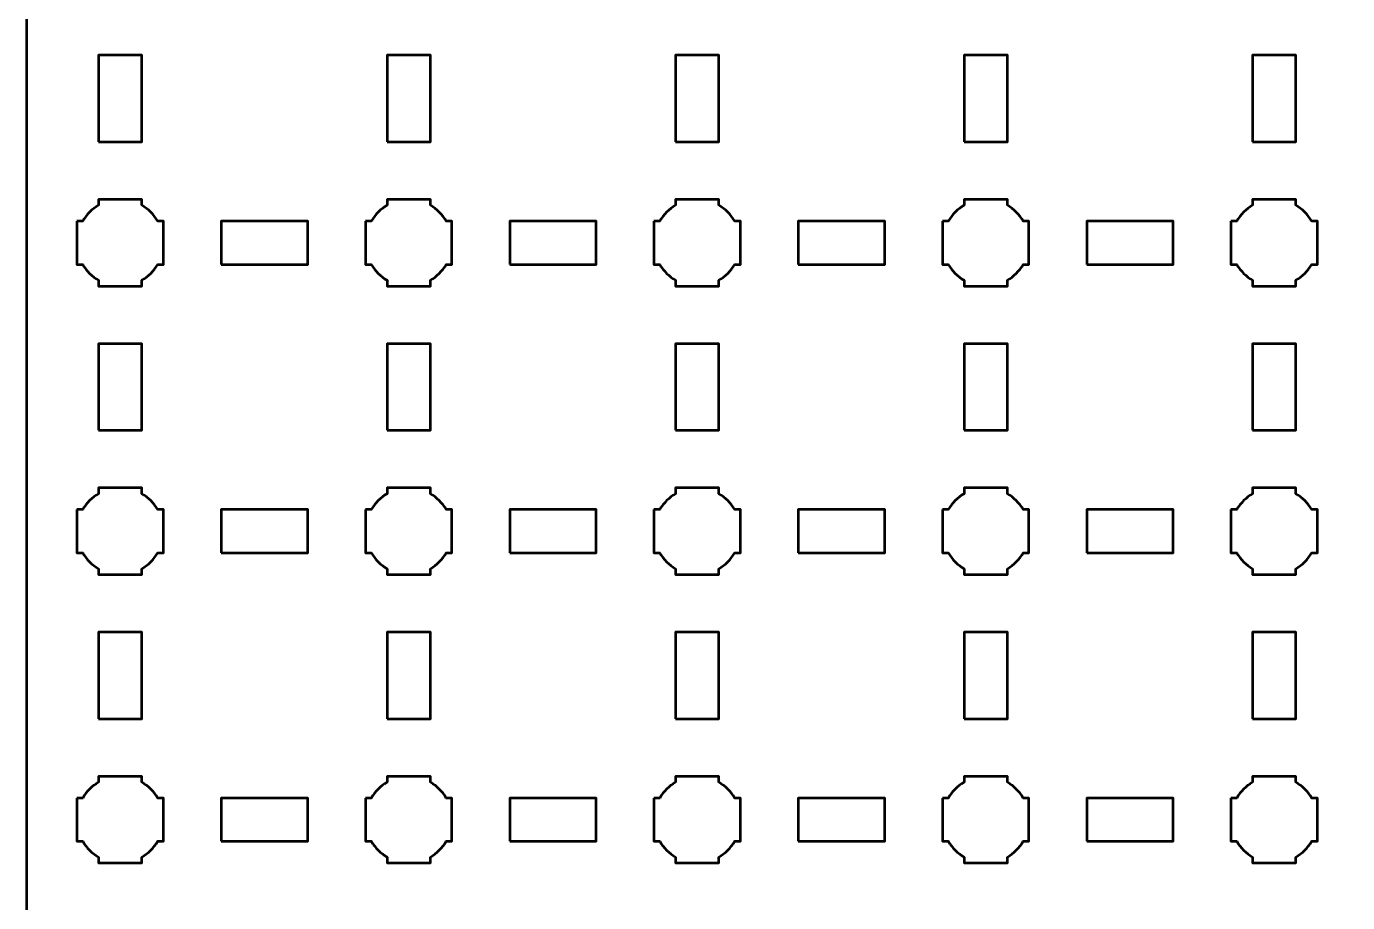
# Model space of a CAD drawing. Header units: centimetres. Extents: x -30.1 to 9.2, y -39.5 to 9.8.
# Drawn here: x -30.15 to -20.99, y -33.42 to -27.35 of the extents above; entities that cross this region are included whole.
import ezdxf

# ---------------------------------------------------------------- set-up
doc = ezdxf.new("R2010")
doc.units = ezdxf.units.CM
doc.header["$MEASUREMENT"] = 0
doc.layers.add('Layer 1', color=7, linetype='Continuous')

msp = doc.modelspace()

# ---------------------------------------------------------------- linework, layer by layer
at = {"layer": 'Layer 1', "lineweight": 53}
for points in [[(-29.65, -28.15), (-29.35, -28.15), (-29.35, -27.55), (-29.65, -27.55), (-29.65, -28.15)], [(-27.65, -28.15), (-27.35, -28.15), (-27.35, -27.55), (-27.65, -27.55), (-27.65, -28.15)], [(-25.65, -28.15), (-25.35, -28.15), (-25.35, -27.55), (-25.65, -27.55), (-25.65, -28.15)], [(-23.65, -28.15), (-23.35, -28.15), (-23.35, -27.55), (-23.65, -27.55), (-23.65, -28.15)], [(-21.65, -28.15), (-21.35, -28.15), (-21.35, -27.55), (-21.65, -27.55), (-21.65, -28.15)], [(-28.8, -29), (-28.2, -29), (-28.2, -28.7), (-28.8, -28.7), (-28.8, -29)], [(-26.8, -29), (-26.2, -29), (-26.2, -28.7), (-26.8, -28.7), (-26.8, -29)], [(-24.8, -29), (-24.2, -29), (-24.2, -28.7), (-24.8, -28.7), (-24.8, -29)], [(-22.8, -29), (-22.2, -29), (-22.2, -28.7), (-22.8, -28.7), (-22.8, -29)], [(-29.65, -30.15), (-29.35, -30.15), (-29.35, -29.55), (-29.65, -29.55), (-29.65, -30.15)], [(-27.65, -30.15), (-27.35, -30.15), (-27.35, -29.55), (-27.65, -29.55), (-27.65, -30.15)], [(-25.65, -30.15), (-25.35, -30.15), (-25.35, -29.55), (-25.65, -29.55), (-25.65, -30.15)], [(-23.65, -30.15), (-23.35, -30.15), (-23.35, -29.55), (-23.65, -29.55), (-23.65, -30.15)], [(-21.65, -30.15), (-21.35, -30.15), (-21.35, -29.55), (-21.65, -29.55), (-21.65, -30.15)], [(-28.8, -31), (-28.2, -31), (-28.2, -30.7), (-28.8, -30.7), (-28.8, -31)], [(-26.8, -31), (-26.2, -31), (-26.2, -30.7), (-26.8, -30.7), (-26.8, -31)], [(-24.8, -31), (-24.2, -31), (-24.2, -30.7), (-24.8, -30.7), (-24.8, -31)], [(-22.8, -31), (-22.2, -31), (-22.2, -30.7), (-22.8, -30.7), (-22.8, -31)], [(-29.65, -32.15), (-29.35, -32.15), (-29.35, -31.55), (-29.65, -31.55), (-29.65, -32.15)], [(-27.65, -32.15), (-27.35, -32.15), (-27.35, -31.55), (-27.65, -31.55), (-27.65, -32.15)], [(-25.65, -32.15), (-25.35, -32.15), (-25.35, -31.55), (-25.65, -31.55), (-25.65, -32.15)], [(-23.65, -32.15), (-23.35, -32.15), (-23.35, -31.55), (-23.65, -31.55), (-23.65, -32.15)], [(-21.65, -32.15), (-21.35, -32.15), (-21.35, -31.55), (-21.65, -31.55), (-21.65, -32.15)], [(-28.8, -33), (-28.2, -33), (-28.2, -32.7), (-28.8, -32.7), (-28.8, -33)], [(-26.8, -33), (-26.2, -33), (-26.2, -32.7), (-26.8, -32.7), (-26.8, -33)], [(-24.8, -33), (-24.2, -33), (-24.2, -32.7), (-24.8, -32.7), (-24.8, -33)], [(-22.8, -33), (-22.2, -33), (-22.2, -32.7), (-22.8, -32.7), (-22.8, -33)]]:
    msp.add_lwpolyline(points, close=True, dxfattribs=at)
for points, knots in [([(-30.15, -39), (-30.15, -39), (-30.15, 9.3), (-30.15, 9.3), (-30.15, 9.3), (-30.15, 9.57609), (-29.92609, 9.8), (-29.65, 9.8), (-29.65, 9.8), (-29.65, 9.8), (8.65, 9.8), (8.65, 9.8), (8.65, 9.8), (8.92609, 9.8), (9.15, 9.57609), (9.15, 9.3), (9.15, 9.3), (9.15, 9.3), (9.15, -39), (9.15, -39), (9.15, -39), (9.15, -39.27609), (8.92609, -39.5), (8.65, -39.5), (8.65, -39.5), (8.65, -39.5), (-29.65, -39.5), (-29.65, -39.5), (-29.65, -39.5), (-29.92609, -39.5), (-30.15, -39.27609), (-30.15, -39)], [0, 0, 0, 0, 0.125, 0.125, 0.125, 0.125, 0.25, 0.25, 0.25, 0.25, 0.375, 0.375, 0.375, 0.375, 0.5, 0.5, 0.5, 0.5, 0.625, 0.625, 0.625, 0.625, 0.75, 0.75, 0.75, 0.75, 0.875, 0.875, 0.875, 0.875, 1, 1, 1, 1]), ([(-29.8, -28.7), (-29.8, -28.7), (-29.75985, -28.7), (-29.75985, -28.7), (-29.75985, -28.7), (-29.7335, -28.65447), (-29.69553, -28.6165), (-29.65, -28.59015), (-29.65, -28.59015), (-29.65, -28.59015), (-29.65, -28.55), (-29.65, -28.55), (-29.65, -28.55), (-29.65, -28.55), (-29.5, -28.55), (-29.5, -28.55), (-29.5, -28.55), (-29.5, -28.55), (-29.35, -28.55), (-29.35, -28.55), (-29.35, -28.55), (-29.35, -28.55), (-29.35, -28.59015), (-29.35, -28.59015), (-29.35, -28.59015), (-29.30447, -28.6165), (-29.2665, -28.65447), (-29.24015, -28.7), (-29.24015, -28.7), (-29.24015, -28.7), (-29.2, -28.7), (-29.2, -28.7), (-29.2, -28.7), (-29.2, -28.7), (-29.2, -28.85), (-29.2, -28.85), (-29.2, -28.85), (-29.2, -28.85), (-29.2, -29), (-29.2, -29), (-29.2, -29), (-29.2, -29), (-29.24015, -29), (-29.24015, -29), (-29.24015, -29), (-29.2665, -29.04553), (-29.30447, -29.0835), (-29.35, -29.10985), (-29.35, -29.10985), (-29.35, -29.10985), (-29.35, -29.15), (-29.35, -29.15), (-29.35, -29.15), (-29.35, -29.15), (-29.5, -29.15), (-29.5, -29.15), (-29.5, -29.15), (-29.5, -29.15), (-29.65, -29.15), (-29.65, -29.15), (-29.65, -29.15), (-29.65, -29.15), (-29.65, -29.10985), (-29.65, -29.10985), (-29.65, -29.10985), (-29.69553, -29.0835), (-29.7335, -29.04553), (-29.75985, -29), (-29.75985, -29), (-29.75985, -29), (-29.8, -29), (-29.8, -29), (-29.8, -29), (-29.8, -29), (-29.8, -28.85), (-29.8, -28.85), (-29.8, -28.85), (-29.8, -28.85), (-29.8, -28.7), (-29.8, -28.7)], [0, 0, 0, 0, 0.05, 0.05, 0.05, 0.05, 0.1, 0.1, 0.1, 0.1, 0.15, 0.15, 0.15, 0.15, 0.2, 0.2, 0.2, 0.2, 0.25, 0.25, 0.25, 0.25, 0.3, 0.3, 0.3, 0.3, 0.35, 0.35, 0.35, 0.35, 0.4, 0.4, 0.4, 0.4, 0.45, 0.45, 0.45, 0.45, 0.5, 0.5, 0.5, 0.5, 0.55, 0.55, 0.55, 0.55, 0.6, 0.6, 0.6, 0.6, 0.65, 0.65, 0.65, 0.65, 0.7, 0.7, 0.7, 0.7, 0.75, 0.75, 0.75, 0.75, 0.8, 0.8, 0.8, 0.8, 0.85, 0.85, 0.85, 0.85, 0.9, 0.9, 0.9, 0.9, 0.95, 0.95, 0.95, 0.95, 1, 1, 1, 1]), ([(-27.8, -28.7), (-27.8, -28.7), (-27.75985, -28.7), (-27.75985, -28.7), (-27.75985, -28.7), (-27.7335, -28.65447), (-27.69553, -28.6165), (-27.65, -28.59015), (-27.65, -28.59015), (-27.65, -28.59015), (-27.65, -28.55), (-27.65, -28.55), (-27.65, -28.55), (-27.65, -28.55), (-27.5, -28.55), (-27.5, -28.55), (-27.5, -28.55), (-27.5, -28.55), (-27.35, -28.55), (-27.35, -28.55), (-27.35, -28.55), (-27.35, -28.55), (-27.35, -28.59015), (-27.35, -28.59015), (-27.35, -28.59015), (-27.30447, -28.6165), (-27.2665, -28.65447), (-27.24015, -28.7), (-27.24015, -28.7), (-27.24015, -28.7), (-27.2, -28.7), (-27.2, -28.7), (-27.2, -28.7), (-27.2, -28.7), (-27.2, -28.85), (-27.2, -28.85), (-27.2, -28.85), (-27.2, -28.85), (-27.2, -29), (-27.2, -29), (-27.2, -29), (-27.2, -29), (-27.24015, -29), (-27.24015, -29), (-27.24015, -29), (-27.2665, -29.04553), (-27.30447, -29.0835), (-27.35, -29.10985), (-27.35, -29.10985), (-27.35, -29.10985), (-27.35, -29.15), (-27.35, -29.15), (-27.35, -29.15), (-27.35, -29.15), (-27.5, -29.15), (-27.5, -29.15), (-27.5, -29.15), (-27.5, -29.15), (-27.65, -29.15), (-27.65, -29.15), (-27.65, -29.15), (-27.65, -29.15), (-27.65, -29.10985), (-27.65, -29.10985), (-27.65, -29.10985), (-27.69553, -29.0835), (-27.7335, -29.04553), (-27.75985, -29), (-27.75985, -29), (-27.75985, -29), (-27.8, -29), (-27.8, -29), (-27.8, -29), (-27.8, -29), (-27.8, -28.85), (-27.8, -28.85), (-27.8, -28.85), (-27.8, -28.85), (-27.8, -28.7), (-27.8, -28.7)], [0, 0, 0, 0, 0.05, 0.05, 0.05, 0.05, 0.1, 0.1, 0.1, 0.1, 0.15, 0.15, 0.15, 0.15, 0.2, 0.2, 0.2, 0.2, 0.25, 0.25, 0.25, 0.25, 0.3, 0.3, 0.3, 0.3, 0.35, 0.35, 0.35, 0.35, 0.4, 0.4, 0.4, 0.4, 0.45, 0.45, 0.45, 0.45, 0.5, 0.5, 0.5, 0.5, 0.55, 0.55, 0.55, 0.55, 0.6, 0.6, 0.6, 0.6, 0.65, 0.65, 0.65, 0.65, 0.7, 0.7, 0.7, 0.7, 0.75, 0.75, 0.75, 0.75, 0.8, 0.8, 0.8, 0.8, 0.85, 0.85, 0.85, 0.85, 0.9, 0.9, 0.9, 0.9, 0.95, 0.95, 0.95, 0.95, 1, 1, 1, 1]), ([(-25.8, -28.7), (-25.8, -28.7), (-25.75985, -28.7), (-25.75985, -28.7), (-25.75985, -28.7), (-25.7335, -28.65447), (-25.69553, -28.6165), (-25.65, -28.59015), (-25.65, -28.59015), (-25.65, -28.59015), (-25.65, -28.55), (-25.65, -28.55), (-25.65, -28.55), (-25.65, -28.55), (-25.5, -28.55), (-25.5, -28.55), (-25.5, -28.55), (-25.5, -28.55), (-25.35, -28.55), (-25.35, -28.55), (-25.35, -28.55), (-25.35, -28.55), (-25.35, -28.59015), (-25.35, -28.59015), (-25.35, -28.59015), (-25.30447, -28.6165), (-25.2665, -28.65447), (-25.24015, -28.7), (-25.24015, -28.7), (-25.24015, -28.7), (-25.2, -28.7), (-25.2, -28.7), (-25.2, -28.7), (-25.2, -28.7), (-25.2, -28.85), (-25.2, -28.85), (-25.2, -28.85), (-25.2, -28.85), (-25.2, -29), (-25.2, -29), (-25.2, -29), (-25.2, -29), (-25.24015, -29), (-25.24015, -29), (-25.24015, -29), (-25.2665, -29.04553), (-25.30447, -29.0835), (-25.35, -29.10985), (-25.35, -29.10985), (-25.35, -29.10985), (-25.35, -29.15), (-25.35, -29.15), (-25.35, -29.15), (-25.35, -29.15), (-25.5, -29.15), (-25.5, -29.15), (-25.5, -29.15), (-25.5, -29.15), (-25.65, -29.15), (-25.65, -29.15), (-25.65, -29.15), (-25.65, -29.15), (-25.65, -29.10985), (-25.65, -29.10985), (-25.65, -29.10985), (-25.69553, -29.0835), (-25.7335, -29.04553), (-25.75985, -29), (-25.75985, -29), (-25.75985, -29), (-25.8, -29), (-25.8, -29), (-25.8, -29), (-25.8, -29), (-25.8, -28.85), (-25.8, -28.85), (-25.8, -28.85), (-25.8, -28.85), (-25.8, -28.7), (-25.8, -28.7)], [0, 0, 0, 0, 0.05, 0.05, 0.05, 0.05, 0.1, 0.1, 0.1, 0.1, 0.15, 0.15, 0.15, 0.15, 0.2, 0.2, 0.2, 0.2, 0.25, 0.25, 0.25, 0.25, 0.3, 0.3, 0.3, 0.3, 0.35, 0.35, 0.35, 0.35, 0.4, 0.4, 0.4, 0.4, 0.45, 0.45, 0.45, 0.45, 0.5, 0.5, 0.5, 0.5, 0.55, 0.55, 0.55, 0.55, 0.6, 0.6, 0.6, 0.6, 0.65, 0.65, 0.65, 0.65, 0.7, 0.7, 0.7, 0.7, 0.75, 0.75, 0.75, 0.75, 0.8, 0.8, 0.8, 0.8, 0.85, 0.85, 0.85, 0.85, 0.9, 0.9, 0.9, 0.9, 0.95, 0.95, 0.95, 0.95, 1, 1, 1, 1]), ([(-23.8, -28.7), (-23.8, -28.7), (-23.75985, -28.7), (-23.75985, -28.7), (-23.75985, -28.7), (-23.7335, -28.65447), (-23.69553, -28.6165), (-23.65, -28.59015), (-23.65, -28.59015), (-23.65, -28.59015), (-23.65, -28.55), (-23.65, -28.55), (-23.65, -28.55), (-23.65, -28.55), (-23.5, -28.55), (-23.5, -28.55), (-23.5, -28.55), (-23.5, -28.55), (-23.35, -28.55), (-23.35, -28.55), (-23.35, -28.55), (-23.35, -28.55), (-23.35, -28.59015), (-23.35, -28.59015), (-23.35, -28.59015), (-23.30447, -28.6165), (-23.2665, -28.65447), (-23.24015, -28.7), (-23.24015, -28.7), (-23.24015, -28.7), (-23.2, -28.7), (-23.2, -28.7), (-23.2, -28.7), (-23.2, -28.7), (-23.2, -28.85), (-23.2, -28.85), (-23.2, -28.85), (-23.2, -28.85), (-23.2, -29), (-23.2, -29), (-23.2, -29), (-23.2, -29), (-23.24015, -29), (-23.24015, -29), (-23.24015, -29), (-23.2665, -29.04553), (-23.30447, -29.0835), (-23.35, -29.10985), (-23.35, -29.10985), (-23.35, -29.10985), (-23.35, -29.15), (-23.35, -29.15), (-23.35, -29.15), (-23.35, -29.15), (-23.5, -29.15), (-23.5, -29.15), (-23.5, -29.15), (-23.5, -29.15), (-23.65, -29.15), (-23.65, -29.15), (-23.65, -29.15), (-23.65, -29.15), (-23.65, -29.10985), (-23.65, -29.10985), (-23.65, -29.10985), (-23.69553, -29.0835), (-23.7335, -29.04553), (-23.75985, -29), (-23.75985, -29), (-23.75985, -29), (-23.8, -29), (-23.8, -29), (-23.8, -29), (-23.8, -29), (-23.8, -28.85), (-23.8, -28.85), (-23.8, -28.85), (-23.8, -28.85), (-23.8, -28.7), (-23.8, -28.7)], [0, 0, 0, 0, 0.05, 0.05, 0.05, 0.05, 0.1, 0.1, 0.1, 0.1, 0.15, 0.15, 0.15, 0.15, 0.2, 0.2, 0.2, 0.2, 0.25, 0.25, 0.25, 0.25, 0.3, 0.3, 0.3, 0.3, 0.35, 0.35, 0.35, 0.35, 0.4, 0.4, 0.4, 0.4, 0.45, 0.45, 0.45, 0.45, 0.5, 0.5, 0.5, 0.5, 0.55, 0.55, 0.55, 0.55, 0.6, 0.6, 0.6, 0.6, 0.65, 0.65, 0.65, 0.65, 0.7, 0.7, 0.7, 0.7, 0.75, 0.75, 0.75, 0.75, 0.8, 0.8, 0.8, 0.8, 0.85, 0.85, 0.85, 0.85, 0.9, 0.9, 0.9, 0.9, 0.95, 0.95, 0.95, 0.95, 1, 1, 1, 1]), ([(-21.8, -28.7), (-21.8, -28.7), (-21.75985, -28.7), (-21.75985, -28.7), (-21.75985, -28.7), (-21.7335, -28.65447), (-21.69553, -28.6165), (-21.65, -28.59015), (-21.65, -28.59015), (-21.65, -28.59015), (-21.65, -28.55), (-21.65, -28.55), (-21.65, -28.55), (-21.65, -28.55), (-21.5, -28.55), (-21.5, -28.55), (-21.5, -28.55), (-21.5, -28.55), (-21.35, -28.55), (-21.35, -28.55), (-21.35, -28.55), (-21.35, -28.55), (-21.35, -28.59015), (-21.35, -28.59015), (-21.35, -28.59015), (-21.30447, -28.6165), (-21.2665, -28.65447), (-21.24015, -28.7), (-21.24015, -28.7), (-21.24015, -28.7), (-21.2, -28.7), (-21.2, -28.7), (-21.2, -28.7), (-21.2, -28.7), (-21.2, -28.85), (-21.2, -28.85), (-21.2, -28.85), (-21.2, -28.85), (-21.2, -29), (-21.2, -29), (-21.2, -29), (-21.2, -29), (-21.24015, -29), (-21.24015, -29), (-21.24015, -29), (-21.2665, -29.04553), (-21.30447, -29.0835), (-21.35, -29.10985), (-21.35, -29.10985), (-21.35, -29.10985), (-21.35, -29.15), (-21.35, -29.15), (-21.35, -29.15), (-21.35, -29.15), (-21.5, -29.15), (-21.5, -29.15), (-21.5, -29.15), (-21.5, -29.15), (-21.65, -29.15), (-21.65, -29.15), (-21.65, -29.15), (-21.65, -29.15), (-21.65, -29.10985), (-21.65, -29.10985), (-21.65, -29.10985), (-21.69553, -29.0835), (-21.7335, -29.04553), (-21.75985, -29), (-21.75985, -29), (-21.75985, -29), (-21.8, -29), (-21.8, -29), (-21.8, -29), (-21.8, -29), (-21.8, -28.85), (-21.8, -28.85), (-21.8, -28.85), (-21.8, -28.85), (-21.8, -28.7), (-21.8, -28.7)], [0, 0, 0, 0, 0.05, 0.05, 0.05, 0.05, 0.1, 0.1, 0.1, 0.1, 0.15, 0.15, 0.15, 0.15, 0.2, 0.2, 0.2, 0.2, 0.25, 0.25, 0.25, 0.25, 0.3, 0.3, 0.3, 0.3, 0.35, 0.35, 0.35, 0.35, 0.4, 0.4, 0.4, 0.4, 0.45, 0.45, 0.45, 0.45, 0.5, 0.5, 0.5, 0.5, 0.55, 0.55, 0.55, 0.55, 0.6, 0.6, 0.6, 0.6, 0.65, 0.65, 0.65, 0.65, 0.7, 0.7, 0.7, 0.7, 0.75, 0.75, 0.75, 0.75, 0.8, 0.8, 0.8, 0.8, 0.85, 0.85, 0.85, 0.85, 0.9, 0.9, 0.9, 0.9, 0.95, 0.95, 0.95, 0.95, 1, 1, 1, 1]), ([(-29.8, -30.7), (-29.8, -30.7), (-29.75985, -30.7), (-29.75985, -30.7), (-29.75985, -30.7), (-29.7335, -30.65447), (-29.69553, -30.6165), (-29.65, -30.59015), (-29.65, -30.59015), (-29.65, -30.59015), (-29.65, -30.55), (-29.65, -30.55), (-29.65, -30.55), (-29.65, -30.55), (-29.5, -30.55), (-29.5, -30.55), (-29.5, -30.55), (-29.5, -30.55), (-29.35, -30.55), (-29.35, -30.55), (-29.35, -30.55), (-29.35, -30.55), (-29.35, -30.59015), (-29.35, -30.59015), (-29.35, -30.59015), (-29.30447, -30.6165), (-29.2665, -30.65447), (-29.24015, -30.7), (-29.24015, -30.7), (-29.24015, -30.7), (-29.2, -30.7), (-29.2, -30.7), (-29.2, -30.7), (-29.2, -30.7), (-29.2, -30.85), (-29.2, -30.85), (-29.2, -30.85), (-29.2, -30.85), (-29.2, -31), (-29.2, -31), (-29.2, -31), (-29.2, -31), (-29.24015, -31), (-29.24015, -31), (-29.24015, -31), (-29.2665, -31.04553), (-29.30447, -31.0835), (-29.35, -31.10985), (-29.35, -31.10985), (-29.35, -31.10985), (-29.35, -31.15), (-29.35, -31.15), (-29.35, -31.15), (-29.35, -31.15), (-29.5, -31.15), (-29.5, -31.15), (-29.5, -31.15), (-29.5, -31.15), (-29.65, -31.15), (-29.65, -31.15), (-29.65, -31.15), (-29.65, -31.15), (-29.65, -31.10985), (-29.65, -31.10985), (-29.65, -31.10985), (-29.69553, -31.0835), (-29.7335, -31.04553), (-29.75985, -31), (-29.75985, -31), (-29.75985, -31), (-29.8, -31), (-29.8, -31), (-29.8, -31), (-29.8, -31), (-29.8, -30.85), (-29.8, -30.85), (-29.8, -30.85), (-29.8, -30.85), (-29.8, -30.7), (-29.8, -30.7)], [0, 0, 0, 0, 0.05, 0.05, 0.05, 0.05, 0.1, 0.1, 0.1, 0.1, 0.15, 0.15, 0.15, 0.15, 0.2, 0.2, 0.2, 0.2, 0.25, 0.25, 0.25, 0.25, 0.3, 0.3, 0.3, 0.3, 0.35, 0.35, 0.35, 0.35, 0.4, 0.4, 0.4, 0.4, 0.45, 0.45, 0.45, 0.45, 0.5, 0.5, 0.5, 0.5, 0.55, 0.55, 0.55, 0.55, 0.6, 0.6, 0.6, 0.6, 0.65, 0.65, 0.65, 0.65, 0.7, 0.7, 0.7, 0.7, 0.75, 0.75, 0.75, 0.75, 0.8, 0.8, 0.8, 0.8, 0.85, 0.85, 0.85, 0.85, 0.9, 0.9, 0.9, 0.9, 0.95, 0.95, 0.95, 0.95, 1, 1, 1, 1]), ([(-27.8, -30.7), (-27.8, -30.7), (-27.75985, -30.7), (-27.75985, -30.7), (-27.75985, -30.7), (-27.7335, -30.65447), (-27.69553, -30.6165), (-27.65, -30.59015), (-27.65, -30.59015), (-27.65, -30.59015), (-27.65, -30.55), (-27.65, -30.55), (-27.65, -30.55), (-27.65, -30.55), (-27.5, -30.55), (-27.5, -30.55), (-27.5, -30.55), (-27.5, -30.55), (-27.35, -30.55), (-27.35, -30.55), (-27.35, -30.55), (-27.35, -30.55), (-27.35, -30.59015), (-27.35, -30.59015), (-27.35, -30.59015), (-27.30447, -30.6165), (-27.2665, -30.65447), (-27.24015, -30.7), (-27.24015, -30.7), (-27.24015, -30.7), (-27.2, -30.7), (-27.2, -30.7), (-27.2, -30.7), (-27.2, -30.7), (-27.2, -30.85), (-27.2, -30.85), (-27.2, -30.85), (-27.2, -30.85), (-27.2, -31), (-27.2, -31), (-27.2, -31), (-27.2, -31), (-27.24015, -31), (-27.24015, -31), (-27.24015, -31), (-27.2665, -31.04553), (-27.30447, -31.0835), (-27.35, -31.10985), (-27.35, -31.10985), (-27.35, -31.10985), (-27.35, -31.15), (-27.35, -31.15), (-27.35, -31.15), (-27.35, -31.15), (-27.5, -31.15), (-27.5, -31.15), (-27.5, -31.15), (-27.5, -31.15), (-27.65, -31.15), (-27.65, -31.15), (-27.65, -31.15), (-27.65, -31.15), (-27.65, -31.10985), (-27.65, -31.10985), (-27.65, -31.10985), (-27.69553, -31.0835), (-27.7335, -31.04553), (-27.75985, -31), (-27.75985, -31), (-27.75985, -31), (-27.8, -31), (-27.8, -31), (-27.8, -31), (-27.8, -31), (-27.8, -30.85), (-27.8, -30.85), (-27.8, -30.85), (-27.8, -30.85), (-27.8, -30.7), (-27.8, -30.7)], [0, 0, 0, 0, 0.05, 0.05, 0.05, 0.05, 0.1, 0.1, 0.1, 0.1, 0.15, 0.15, 0.15, 0.15, 0.2, 0.2, 0.2, 0.2, 0.25, 0.25, 0.25, 0.25, 0.3, 0.3, 0.3, 0.3, 0.35, 0.35, 0.35, 0.35, 0.4, 0.4, 0.4, 0.4, 0.45, 0.45, 0.45, 0.45, 0.5, 0.5, 0.5, 0.5, 0.55, 0.55, 0.55, 0.55, 0.6, 0.6, 0.6, 0.6, 0.65, 0.65, 0.65, 0.65, 0.7, 0.7, 0.7, 0.7, 0.75, 0.75, 0.75, 0.75, 0.8, 0.8, 0.8, 0.8, 0.85, 0.85, 0.85, 0.85, 0.9, 0.9, 0.9, 0.9, 0.95, 0.95, 0.95, 0.95, 1, 1, 1, 1]), ([(-25.8, -30.7), (-25.8, -30.7), (-25.75985, -30.7), (-25.75985, -30.7), (-25.75985, -30.7), (-25.7335, -30.65447), (-25.69553, -30.6165), (-25.65, -30.59015), (-25.65, -30.59015), (-25.65, -30.59015), (-25.65, -30.55), (-25.65, -30.55), (-25.65, -30.55), (-25.65, -30.55), (-25.5, -30.55), (-25.5, -30.55), (-25.5, -30.55), (-25.5, -30.55), (-25.35, -30.55), (-25.35, -30.55), (-25.35, -30.55), (-25.35, -30.55), (-25.35, -30.59015), (-25.35, -30.59015), (-25.35, -30.59015), (-25.30447, -30.6165), (-25.2665, -30.65447), (-25.24015, -30.7), (-25.24015, -30.7), (-25.24015, -30.7), (-25.2, -30.7), (-25.2, -30.7), (-25.2, -30.7), (-25.2, -30.7), (-25.2, -30.85), (-25.2, -30.85), (-25.2, -30.85), (-25.2, -30.85), (-25.2, -31), (-25.2, -31), (-25.2, -31), (-25.2, -31), (-25.24015, -31), (-25.24015, -31), (-25.24015, -31), (-25.2665, -31.04553), (-25.30447, -31.0835), (-25.35, -31.10985), (-25.35, -31.10985), (-25.35, -31.10985), (-25.35, -31.15), (-25.35, -31.15), (-25.35, -31.15), (-25.35, -31.15), (-25.5, -31.15), (-25.5, -31.15), (-25.5, -31.15), (-25.5, -31.15), (-25.65, -31.15), (-25.65, -31.15), (-25.65, -31.15), (-25.65, -31.15), (-25.65, -31.10985), (-25.65, -31.10985), (-25.65, -31.10985), (-25.69553, -31.0835), (-25.7335, -31.04553), (-25.75985, -31), (-25.75985, -31), (-25.75985, -31), (-25.8, -31), (-25.8, -31), (-25.8, -31), (-25.8, -31), (-25.8, -30.85), (-25.8, -30.85), (-25.8, -30.85), (-25.8, -30.85), (-25.8, -30.7), (-25.8, -30.7)], [0, 0, 0, 0, 0.05, 0.05, 0.05, 0.05, 0.1, 0.1, 0.1, 0.1, 0.15, 0.15, 0.15, 0.15, 0.2, 0.2, 0.2, 0.2, 0.25, 0.25, 0.25, 0.25, 0.3, 0.3, 0.3, 0.3, 0.35, 0.35, 0.35, 0.35, 0.4, 0.4, 0.4, 0.4, 0.45, 0.45, 0.45, 0.45, 0.5, 0.5, 0.5, 0.5, 0.55, 0.55, 0.55, 0.55, 0.6, 0.6, 0.6, 0.6, 0.65, 0.65, 0.65, 0.65, 0.7, 0.7, 0.7, 0.7, 0.75, 0.75, 0.75, 0.75, 0.8, 0.8, 0.8, 0.8, 0.85, 0.85, 0.85, 0.85, 0.9, 0.9, 0.9, 0.9, 0.95, 0.95, 0.95, 0.95, 1, 1, 1, 1]), ([(-23.8, -30.7), (-23.8, -30.7), (-23.75985, -30.7), (-23.75985, -30.7), (-23.75985, -30.7), (-23.7335, -30.65447), (-23.69553, -30.6165), (-23.65, -30.59015), (-23.65, -30.59015), (-23.65, -30.59015), (-23.65, -30.55), (-23.65, -30.55), (-23.65, -30.55), (-23.65, -30.55), (-23.5, -30.55), (-23.5, -30.55), (-23.5, -30.55), (-23.5, -30.55), (-23.35, -30.55), (-23.35, -30.55), (-23.35, -30.55), (-23.35, -30.55), (-23.35, -30.59015), (-23.35, -30.59015), (-23.35, -30.59015), (-23.30447, -30.6165), (-23.2665, -30.65447), (-23.24015, -30.7), (-23.24015, -30.7), (-23.24015, -30.7), (-23.2, -30.7), (-23.2, -30.7), (-23.2, -30.7), (-23.2, -30.7), (-23.2, -30.85), (-23.2, -30.85), (-23.2, -30.85), (-23.2, -30.85), (-23.2, -31), (-23.2, -31), (-23.2, -31), (-23.2, -31), (-23.24015, -31), (-23.24015, -31), (-23.24015, -31), (-23.2665, -31.04553), (-23.30447, -31.0835), (-23.35, -31.10985), (-23.35, -31.10985), (-23.35, -31.10985), (-23.35, -31.15), (-23.35, -31.15), (-23.35, -31.15), (-23.35, -31.15), (-23.5, -31.15), (-23.5, -31.15), (-23.5, -31.15), (-23.5, -31.15), (-23.65, -31.15), (-23.65, -31.15), (-23.65, -31.15), (-23.65, -31.15), (-23.65, -31.10985), (-23.65, -31.10985), (-23.65, -31.10985), (-23.69553, -31.0835), (-23.7335, -31.04553), (-23.75985, -31), (-23.75985, -31), (-23.75985, -31), (-23.8, -31), (-23.8, -31), (-23.8, -31), (-23.8, -31), (-23.8, -30.85), (-23.8, -30.85), (-23.8, -30.85), (-23.8, -30.85), (-23.8, -30.7), (-23.8, -30.7)], [0, 0, 0, 0, 0.05, 0.05, 0.05, 0.05, 0.1, 0.1, 0.1, 0.1, 0.15, 0.15, 0.15, 0.15, 0.2, 0.2, 0.2, 0.2, 0.25, 0.25, 0.25, 0.25, 0.3, 0.3, 0.3, 0.3, 0.35, 0.35, 0.35, 0.35, 0.4, 0.4, 0.4, 0.4, 0.45, 0.45, 0.45, 0.45, 0.5, 0.5, 0.5, 0.5, 0.55, 0.55, 0.55, 0.55, 0.6, 0.6, 0.6, 0.6, 0.65, 0.65, 0.65, 0.65, 0.7, 0.7, 0.7, 0.7, 0.75, 0.75, 0.75, 0.75, 0.8, 0.8, 0.8, 0.8, 0.85, 0.85, 0.85, 0.85, 0.9, 0.9, 0.9, 0.9, 0.95, 0.95, 0.95, 0.95, 1, 1, 1, 1]), ([(-21.8, -30.7), (-21.8, -30.7), (-21.75985, -30.7), (-21.75985, -30.7), (-21.75985, -30.7), (-21.7335, -30.65447), (-21.69553, -30.6165), (-21.65, -30.59015), (-21.65, -30.59015), (-21.65, -30.59015), (-21.65, -30.55), (-21.65, -30.55), (-21.65, -30.55), (-21.65, -30.55), (-21.5, -30.55), (-21.5, -30.55), (-21.5, -30.55), (-21.5, -30.55), (-21.35, -30.55), (-21.35, -30.55), (-21.35, -30.55), (-21.35, -30.55), (-21.35, -30.59015), (-21.35, -30.59015), (-21.35, -30.59015), (-21.30447, -30.6165), (-21.2665, -30.65447), (-21.24015, -30.7), (-21.24015, -30.7), (-21.24015, -30.7), (-21.2, -30.7), (-21.2, -30.7), (-21.2, -30.7), (-21.2, -30.7), (-21.2, -30.85), (-21.2, -30.85), (-21.2, -30.85), (-21.2, -30.85), (-21.2, -31), (-21.2, -31), (-21.2, -31), (-21.2, -31), (-21.24015, -31), (-21.24015, -31), (-21.24015, -31), (-21.2665, -31.04553), (-21.30447, -31.0835), (-21.35, -31.10985), (-21.35, -31.10985), (-21.35, -31.10985), (-21.35, -31.15), (-21.35, -31.15), (-21.35, -31.15), (-21.35, -31.15), (-21.5, -31.15), (-21.5, -31.15), (-21.5, -31.15), (-21.5, -31.15), (-21.65, -31.15), (-21.65, -31.15), (-21.65, -31.15), (-21.65, -31.15), (-21.65, -31.10985), (-21.65, -31.10985), (-21.65, -31.10985), (-21.69553, -31.0835), (-21.7335, -31.04553), (-21.75985, -31), (-21.75985, -31), (-21.75985, -31), (-21.8, -31), (-21.8, -31), (-21.8, -31), (-21.8, -31), (-21.8, -30.85), (-21.8, -30.85), (-21.8, -30.85), (-21.8, -30.85), (-21.8, -30.7), (-21.8, -30.7)], [0, 0, 0, 0, 0.05, 0.05, 0.05, 0.05, 0.1, 0.1, 0.1, 0.1, 0.15, 0.15, 0.15, 0.15, 0.2, 0.2, 0.2, 0.2, 0.25, 0.25, 0.25, 0.25, 0.3, 0.3, 0.3, 0.3, 0.35, 0.35, 0.35, 0.35, 0.4, 0.4, 0.4, 0.4, 0.45, 0.45, 0.45, 0.45, 0.5, 0.5, 0.5, 0.5, 0.55, 0.55, 0.55, 0.55, 0.6, 0.6, 0.6, 0.6, 0.65, 0.65, 0.65, 0.65, 0.7, 0.7, 0.7, 0.7, 0.75, 0.75, 0.75, 0.75, 0.8, 0.8, 0.8, 0.8, 0.85, 0.85, 0.85, 0.85, 0.9, 0.9, 0.9, 0.9, 0.95, 0.95, 0.95, 0.95, 1, 1, 1, 1]), ([(-29.8, -32.7), (-29.8, -32.7), (-29.75985, -32.7), (-29.75985, -32.7), (-29.75985, -32.7), (-29.7335, -32.65447), (-29.69553, -32.6165), (-29.65, -32.59015), (-29.65, -32.59015), (-29.65, -32.59015), (-29.65, -32.55), (-29.65, -32.55), (-29.65, -32.55), (-29.65, -32.55), (-29.5, -32.55), (-29.5, -32.55), (-29.5, -32.55), (-29.5, -32.55), (-29.35, -32.55), (-29.35, -32.55), (-29.35, -32.55), (-29.35, -32.55), (-29.35, -32.59015), (-29.35, -32.59015), (-29.35, -32.59015), (-29.30447, -32.6165), (-29.2665, -32.65447), (-29.24015, -32.7), (-29.24015, -32.7), (-29.24015, -32.7), (-29.2, -32.7), (-29.2, -32.7), (-29.2, -32.7), (-29.2, -32.7), (-29.2, -32.85), (-29.2, -32.85), (-29.2, -32.85), (-29.2, -32.85), (-29.2, -33), (-29.2, -33), (-29.2, -33), (-29.2, -33), (-29.24015, -33), (-29.24015, -33), (-29.24015, -33), (-29.2665, -33.04553), (-29.30447, -33.0835), (-29.35, -33.10985), (-29.35, -33.10985), (-29.35, -33.10985), (-29.35, -33.15), (-29.35, -33.15), (-29.35, -33.15), (-29.35, -33.15), (-29.5, -33.15), (-29.5, -33.15), (-29.5, -33.15), (-29.5, -33.15), (-29.65, -33.15), (-29.65, -33.15), (-29.65, -33.15), (-29.65, -33.15), (-29.65, -33.10985), (-29.65, -33.10985), (-29.65, -33.10985), (-29.69553, -33.0835), (-29.7335, -33.04553), (-29.75985, -33), (-29.75985, -33), (-29.75985, -33), (-29.8, -33), (-29.8, -33), (-29.8, -33), (-29.8, -33), (-29.8, -32.85), (-29.8, -32.85), (-29.8, -32.85), (-29.8, -32.85), (-29.8, -32.7), (-29.8, -32.7)], [0, 0, 0, 0, 0.05, 0.05, 0.05, 0.05, 0.1, 0.1, 0.1, 0.1, 0.15, 0.15, 0.15, 0.15, 0.2, 0.2, 0.2, 0.2, 0.25, 0.25, 0.25, 0.25, 0.3, 0.3, 0.3, 0.3, 0.35, 0.35, 0.35, 0.35, 0.4, 0.4, 0.4, 0.4, 0.45, 0.45, 0.45, 0.45, 0.5, 0.5, 0.5, 0.5, 0.55, 0.55, 0.55, 0.55, 0.6, 0.6, 0.6, 0.6, 0.65, 0.65, 0.65, 0.65, 0.7, 0.7, 0.7, 0.7, 0.75, 0.75, 0.75, 0.75, 0.8, 0.8, 0.8, 0.8, 0.85, 0.85, 0.85, 0.85, 0.9, 0.9, 0.9, 0.9, 0.95, 0.95, 0.95, 0.95, 1, 1, 1, 1]), ([(-27.8, -32.7), (-27.8, -32.7), (-27.75985, -32.7), (-27.75985, -32.7), (-27.75985, -32.7), (-27.7335, -32.65447), (-27.69553, -32.6165), (-27.65, -32.59015), (-27.65, -32.59015), (-27.65, -32.59015), (-27.65, -32.55), (-27.65, -32.55), (-27.65, -32.55), (-27.65, -32.55), (-27.5, -32.55), (-27.5, -32.55), (-27.5, -32.55), (-27.5, -32.55), (-27.35, -32.55), (-27.35, -32.55), (-27.35, -32.55), (-27.35, -32.55), (-27.35, -32.59015), (-27.35, -32.59015), (-27.35, -32.59015), (-27.30447, -32.6165), (-27.2665, -32.65447), (-27.24015, -32.7), (-27.24015, -32.7), (-27.24015, -32.7), (-27.2, -32.7), (-27.2, -32.7), (-27.2, -32.7), (-27.2, -32.7), (-27.2, -32.85), (-27.2, -32.85), (-27.2, -32.85), (-27.2, -32.85), (-27.2, -33), (-27.2, -33), (-27.2, -33), (-27.2, -33), (-27.24015, -33), (-27.24015, -33), (-27.24015, -33), (-27.2665, -33.04553), (-27.30447, -33.0835), (-27.35, -33.10985), (-27.35, -33.10985), (-27.35, -33.10985), (-27.35, -33.15), (-27.35, -33.15), (-27.35, -33.15), (-27.35, -33.15), (-27.5, -33.15), (-27.5, -33.15), (-27.5, -33.15), (-27.5, -33.15), (-27.65, -33.15), (-27.65, -33.15), (-27.65, -33.15), (-27.65, -33.15), (-27.65, -33.10985), (-27.65, -33.10985), (-27.65, -33.10985), (-27.69553, -33.0835), (-27.7335, -33.04553), (-27.75985, -33), (-27.75985, -33), (-27.75985, -33), (-27.8, -33), (-27.8, -33), (-27.8, -33), (-27.8, -33), (-27.8, -32.85), (-27.8, -32.85), (-27.8, -32.85), (-27.8, -32.85), (-27.8, -32.7), (-27.8, -32.7)], [0, 0, 0, 0, 0.05, 0.05, 0.05, 0.05, 0.1, 0.1, 0.1, 0.1, 0.15, 0.15, 0.15, 0.15, 0.2, 0.2, 0.2, 0.2, 0.25, 0.25, 0.25, 0.25, 0.3, 0.3, 0.3, 0.3, 0.35, 0.35, 0.35, 0.35, 0.4, 0.4, 0.4, 0.4, 0.45, 0.45, 0.45, 0.45, 0.5, 0.5, 0.5, 0.5, 0.55, 0.55, 0.55, 0.55, 0.6, 0.6, 0.6, 0.6, 0.65, 0.65, 0.65, 0.65, 0.7, 0.7, 0.7, 0.7, 0.75, 0.75, 0.75, 0.75, 0.8, 0.8, 0.8, 0.8, 0.85, 0.85, 0.85, 0.85, 0.9, 0.9, 0.9, 0.9, 0.95, 0.95, 0.95, 0.95, 1, 1, 1, 1]), ([(-25.8, -32.7), (-25.8, -32.7), (-25.75985, -32.7), (-25.75985, -32.7), (-25.75985, -32.7), (-25.7335, -32.65447), (-25.69553, -32.6165), (-25.65, -32.59015), (-25.65, -32.59015), (-25.65, -32.59015), (-25.65, -32.55), (-25.65, -32.55), (-25.65, -32.55), (-25.65, -32.55), (-25.5, -32.55), (-25.5, -32.55), (-25.5, -32.55), (-25.5, -32.55), (-25.35, -32.55), (-25.35, -32.55), (-25.35, -32.55), (-25.35, -32.55), (-25.35, -32.59015), (-25.35, -32.59015), (-25.35, -32.59015), (-25.30447, -32.6165), (-25.2665, -32.65447), (-25.24015, -32.7), (-25.24015, -32.7), (-25.24015, -32.7), (-25.2, -32.7), (-25.2, -32.7), (-25.2, -32.7), (-25.2, -32.7), (-25.2, -32.85), (-25.2, -32.85), (-25.2, -32.85), (-25.2, -32.85), (-25.2, -33), (-25.2, -33), (-25.2, -33), (-25.2, -33), (-25.24015, -33), (-25.24015, -33), (-25.24015, -33), (-25.2665, -33.04553), (-25.30447, -33.0835), (-25.35, -33.10985), (-25.35, -33.10985), (-25.35, -33.10985), (-25.35, -33.15), (-25.35, -33.15), (-25.35, -33.15), (-25.35, -33.15), (-25.5, -33.15), (-25.5, -33.15), (-25.5, -33.15), (-25.5, -33.15), (-25.65, -33.15), (-25.65, -33.15), (-25.65, -33.15), (-25.65, -33.15), (-25.65, -33.10985), (-25.65, -33.10985), (-25.65, -33.10985), (-25.69553, -33.0835), (-25.7335, -33.04553), (-25.75985, -33), (-25.75985, -33), (-25.75985, -33), (-25.8, -33), (-25.8, -33), (-25.8, -33), (-25.8, -33), (-25.8, -32.85), (-25.8, -32.85), (-25.8, -32.85), (-25.8, -32.85), (-25.8, -32.7), (-25.8, -32.7)], [0, 0, 0, 0, 0.05, 0.05, 0.05, 0.05, 0.1, 0.1, 0.1, 0.1, 0.15, 0.15, 0.15, 0.15, 0.2, 0.2, 0.2, 0.2, 0.25, 0.25, 0.25, 0.25, 0.3, 0.3, 0.3, 0.3, 0.35, 0.35, 0.35, 0.35, 0.4, 0.4, 0.4, 0.4, 0.45, 0.45, 0.45, 0.45, 0.5, 0.5, 0.5, 0.5, 0.55, 0.55, 0.55, 0.55, 0.6, 0.6, 0.6, 0.6, 0.65, 0.65, 0.65, 0.65, 0.7, 0.7, 0.7, 0.7, 0.75, 0.75, 0.75, 0.75, 0.8, 0.8, 0.8, 0.8, 0.85, 0.85, 0.85, 0.85, 0.9, 0.9, 0.9, 0.9, 0.95, 0.95, 0.95, 0.95, 1, 1, 1, 1]), ([(-23.8, -32.7), (-23.8, -32.7), (-23.75985, -32.7), (-23.75985, -32.7), (-23.75985, -32.7), (-23.7335, -32.65447), (-23.69553, -32.6165), (-23.65, -32.59015), (-23.65, -32.59015), (-23.65, -32.59015), (-23.65, -32.55), (-23.65, -32.55), (-23.65, -32.55), (-23.65, -32.55), (-23.5, -32.55), (-23.5, -32.55), (-23.5, -32.55), (-23.5, -32.55), (-23.35, -32.55), (-23.35, -32.55), (-23.35, -32.55), (-23.35, -32.55), (-23.35, -32.59015), (-23.35, -32.59015), (-23.35, -32.59015), (-23.30447, -32.6165), (-23.2665, -32.65447), (-23.24015, -32.7), (-23.24015, -32.7), (-23.24015, -32.7), (-23.2, -32.7), (-23.2, -32.7), (-23.2, -32.7), (-23.2, -32.7), (-23.2, -32.85), (-23.2, -32.85), (-23.2, -32.85), (-23.2, -32.85), (-23.2, -33), (-23.2, -33), (-23.2, -33), (-23.2, -33), (-23.24015, -33), (-23.24015, -33), (-23.24015, -33), (-23.2665, -33.04553), (-23.30447, -33.0835), (-23.35, -33.10985), (-23.35, -33.10985), (-23.35, -33.10985), (-23.35, -33.15), (-23.35, -33.15), (-23.35, -33.15), (-23.35, -33.15), (-23.5, -33.15), (-23.5, -33.15), (-23.5, -33.15), (-23.5, -33.15), (-23.65, -33.15), (-23.65, -33.15), (-23.65, -33.15), (-23.65, -33.15), (-23.65, -33.10985), (-23.65, -33.10985), (-23.65, -33.10985), (-23.69553, -33.0835), (-23.7335, -33.04553), (-23.75985, -33), (-23.75985, -33), (-23.75985, -33), (-23.8, -33), (-23.8, -33), (-23.8, -33), (-23.8, -33), (-23.8, -32.85), (-23.8, -32.85), (-23.8, -32.85), (-23.8, -32.85), (-23.8, -32.7), (-23.8, -32.7)], [0, 0, 0, 0, 0.05, 0.05, 0.05, 0.05, 0.1, 0.1, 0.1, 0.1, 0.15, 0.15, 0.15, 0.15, 0.2, 0.2, 0.2, 0.2, 0.25, 0.25, 0.25, 0.25, 0.3, 0.3, 0.3, 0.3, 0.35, 0.35, 0.35, 0.35, 0.4, 0.4, 0.4, 0.4, 0.45, 0.45, 0.45, 0.45, 0.5, 0.5, 0.5, 0.5, 0.55, 0.55, 0.55, 0.55, 0.6, 0.6, 0.6, 0.6, 0.65, 0.65, 0.65, 0.65, 0.7, 0.7, 0.7, 0.7, 0.75, 0.75, 0.75, 0.75, 0.8, 0.8, 0.8, 0.8, 0.85, 0.85, 0.85, 0.85, 0.9, 0.9, 0.9, 0.9, 0.95, 0.95, 0.95, 0.95, 1, 1, 1, 1]), ([(-21.8, -32.7), (-21.8, -32.7), (-21.75985, -32.7), (-21.75985, -32.7), (-21.75985, -32.7), (-21.7335, -32.65447), (-21.69553, -32.6165), (-21.65, -32.59015), (-21.65, -32.59015), (-21.65, -32.59015), (-21.65, -32.55), (-21.65, -32.55), (-21.65, -32.55), (-21.65, -32.55), (-21.5, -32.55), (-21.5, -32.55), (-21.5, -32.55), (-21.5, -32.55), (-21.35, -32.55), (-21.35, -32.55), (-21.35, -32.55), (-21.35, -32.55), (-21.35, -32.59015), (-21.35, -32.59015), (-21.35, -32.59015), (-21.30447, -32.6165), (-21.2665, -32.65447), (-21.24015, -32.7), (-21.24015, -32.7), (-21.24015, -32.7), (-21.2, -32.7), (-21.2, -32.7), (-21.2, -32.7), (-21.2, -32.7), (-21.2, -32.85), (-21.2, -32.85), (-21.2, -32.85), (-21.2, -32.85), (-21.2, -33), (-21.2, -33), (-21.2, -33), (-21.2, -33), (-21.24015, -33), (-21.24015, -33), (-21.24015, -33), (-21.2665, -33.04553), (-21.30447, -33.0835), (-21.35, -33.10985), (-21.35, -33.10985), (-21.35, -33.10985), (-21.35, -33.15), (-21.35, -33.15), (-21.35, -33.15), (-21.35, -33.15), (-21.5, -33.15), (-21.5, -33.15), (-21.5, -33.15), (-21.5, -33.15), (-21.65, -33.15), (-21.65, -33.15), (-21.65, -33.15), (-21.65, -33.15), (-21.65, -33.10985), (-21.65, -33.10985), (-21.65, -33.10985), (-21.69553, -33.0835), (-21.7335, -33.04553), (-21.75985, -33), (-21.75985, -33), (-21.75985, -33), (-21.8, -33), (-21.8, -33), (-21.8, -33), (-21.8, -33), (-21.8, -32.85), (-21.8, -32.85), (-21.8, -32.85), (-21.8, -32.85), (-21.8, -32.7), (-21.8, -32.7)], [0, 0, 0, 0, 0.05, 0.05, 0.05, 0.05, 0.1, 0.1, 0.1, 0.1, 0.15, 0.15, 0.15, 0.15, 0.2, 0.2, 0.2, 0.2, 0.25, 0.25, 0.25, 0.25, 0.3, 0.3, 0.3, 0.3, 0.35, 0.35, 0.35, 0.35, 0.4, 0.4, 0.4, 0.4, 0.45, 0.45, 0.45, 0.45, 0.5, 0.5, 0.5, 0.5, 0.55, 0.55, 0.55, 0.55, 0.6, 0.6, 0.6, 0.6, 0.65, 0.65, 0.65, 0.65, 0.7, 0.7, 0.7, 0.7, 0.75, 0.75, 0.75, 0.75, 0.8, 0.8, 0.8, 0.8, 0.85, 0.85, 0.85, 0.85, 0.9, 0.9, 0.9, 0.9, 0.95, 0.95, 0.95, 0.95, 1, 1, 1, 1])]:
    msp.add_open_spline(points, degree=3, knots=knots, dxfattribs=at)

doc.saveas('drawing.dxf')
